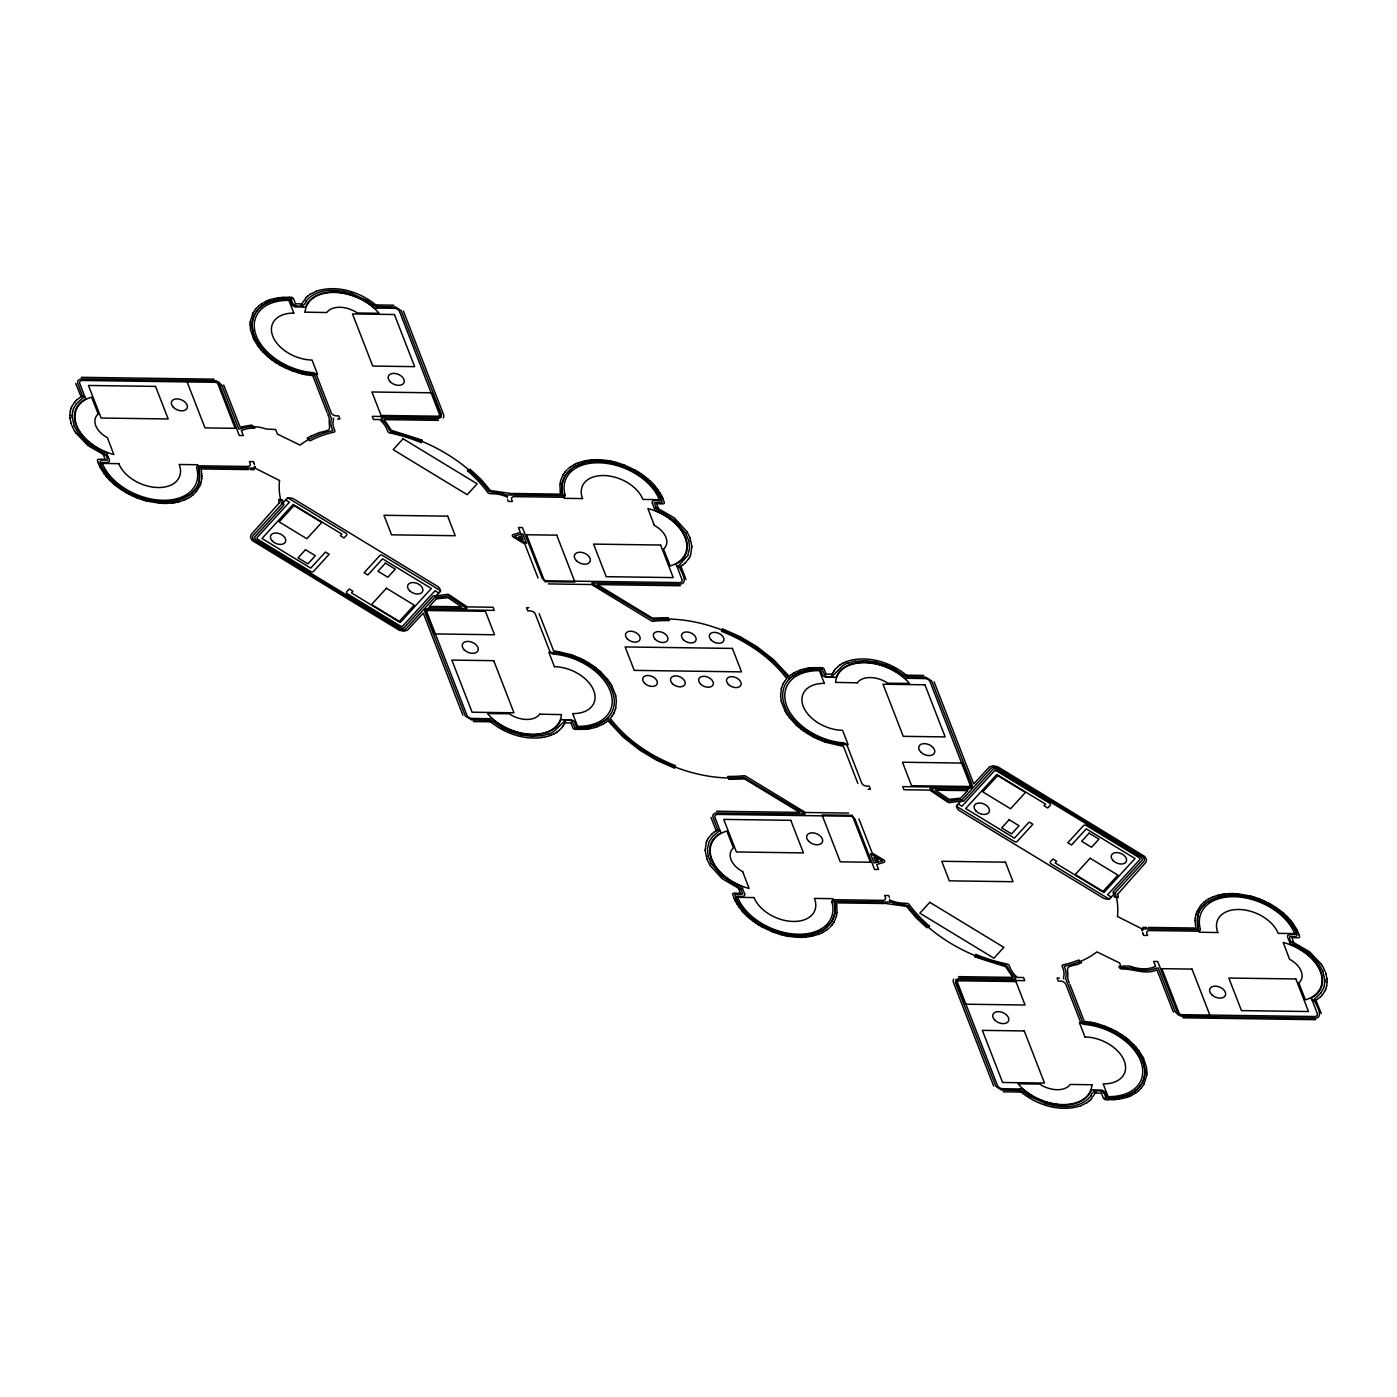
<?xml version="1.0" encoding="UTF-8"?>
<svg xmlns="http://www.w3.org/2000/svg" width="1397" height="1397" viewBox="0 0 1397 1397"><rect width="100%" height="100%" fill="white"/><g stroke="black" fill="none" stroke-linecap="round" stroke-linejoin="round"><path stroke-width="1.5" d="M72.138 415.503L72.138 417.022M1324.862 981.497L1324.862 979.978M69.85 415.258L70.339 410.91M1327.15 981.742L1326.661 986.09M201.884 476.202L201.762 478.56M250.063 324.453L250.168 322.096M561.978 486.226L562.362 495.673L506.116 494.94A31.118 20.134 22.8 0 0 491.692 492.146L488.95 491.273A119.129 77.062 22.8 0 0 390.95 431.69L389.134 429.805A31.118 20.134 22.8 0 0 381.73 419.327L381.224 418.035L437.837 418.786L441.208 417.179L441.435 414.211M835.022 910.774L834.742 901.309L890.884 902.06A31.118 20.134 22.8 0 0 905.308 904.854L908.05 905.727A119.129 77.062 22.8 0 0 1006.05 965.31L1007.866 967.195A31.118 20.134 22.8 0 0 1015.27 977.673L1015.776 978.965L959.233 978.214L955.792 979.821L955.565 982.789M1146.937 1072.547L1146.832 1074.904M1195.116 920.798L1195.238 918.44M72.138 415.503L72.609 411.574M1324.862 981.497L1324.391 985.426M443.775 416.516L443.775 415.538M507.251 497.716L507.39 496.773M559.97 484.515L560.284 491.866M561.996 486.208L562.397 482.803M835.004 910.792L834.603 914.197M837.03 912.485L836.716 905.134M889.749 899.284L889.61 900.227M953.225 980.484L953.225 981.462M201.762 478.612L201.168 482.07M250.185 322.026L252.874 313.12M559.97 484.445L560.564 481.005M837.03 912.555L836.436 915.995M1146.815 1074.974L1144.126 1083.88M1195.238 918.388L1195.832 914.93M107.15 454.322L109.403 459.962A3.72 2.392 22.8 0 1 107.028 462.442L102.016 462.372L102.4 463.42A50.956 32.952 22.8 0 0 160.76 500.213A50.956 32.952 22.8 0 0 196.767 468.257M654.564 508.857L652.364 503.182M742.418 888.248L744.653 893.888M1289.833 942.783L1287.632 937.108A3.72 2.392 22.8 0 1 1289.972 934.558L1294.984 934.628L1294.6 933.58A50.956 32.952 22.8 0 0 1236.24 896.787A50.956 32.952 22.8 0 0 1200.233 928.743M327.841 414.106L327.858 414.018A2.2 1.414 22.8 0 0 327.911 414.699L329.308 418.262C328.487 430.171 333.534 429.42 319.616 432.511M562.397 482.786L565.226 475.469M615.71 708.157L616.391 701.05M781.29 688.843L780.609 695.95M834.603 914.214L831.774 921.531M1069.142 982.982L1069.159 982.894A2.2 1.414 22.8 0 0 1069.089 982.301L1067.692 978.738C1068.67 967.265 1063.606 967.318 1077.384 964.489M70.339 410.893L71.264 407.819M1326.661 986.107L1325.736 989.181M72.609 411.556L73.447 408.78M1324.391 985.444L1323.553 988.22M201.151 482.14L200.487 484.322M560.581 480.935L562.677 475.539M615.396 709.292L615.693 708.209M781.307 688.791L781.604 687.708M836.419 916.065L834.323 921.461M1195.849 914.86L1196.513 912.678M615.379 709.344L614.139 712.575M781.622 687.656L782.861 684.425M690.659 554.749L691.882 546.681M706.341 842.251L705.118 850.319M690.659 554.766L689.839 556.722M706.341 842.234L707.161 840.278M200.068 485.423L200.47 484.375M443.6 417.249L443.478 417.598A3.667 2.375 22.8 0 1 443.268 417.965M953.4 979.751L953.522 979.402A3.667 2.375 22.8 0 1 953.732 979.035M1196.531 912.625L1196.932 911.577M73.447 408.762L76.346 403.716M1323.553 988.238L1320.654 993.284M71.282 407.802L71.911 406.352M1325.718 989.198L1325.089 990.648M687.918 555.185L689.594 548.078L688.791 540.831M709.082 841.815L707.406 848.922L708.209 856.169M200.05 485.475L196.418 491.465M1196.95 911.525L1200.582 905.535M687.708 555.639L678.663 565.75C679.693 568.998 689.891 583.736 679.815 584.173L591.822 582.968L652.975 619.657A111.795 72.312 22.8 0 1 788.816 678.663L798.787 672.655M709.292 841.361L712.924 836.139L718.39 831.652L712.749 816.547L713.203 814.451L715.491 813.002L805.178 814.032L744.025 777.343A111.795 72.312 22.8 0 1 608.184 718.337L598.213 724.345M71.928 406.335L74.53 402.249M689.821 556.739L688.791 558.608M707.179 840.261L708.209 838.392M1325.072 990.665L1322.47 994.751M613.597 713.623L614.104 712.627M782.896 684.373L783.403 683.377M563.917 724.572L565.069 722.162A2.375 1.537 22.8 0 0 563.462 719.822A2.375 1.537 22.8 0 0 560.668 720.328A43.447 28.097 22.8 0 1 492.774 719.385A2.375 1.537 22.8 0 0 489.561 718.809A2.375 1.537 22.8 0 0 489.771 721.131C504.614 733.582 524.905 740.585 544.254 737.179M833.083 672.428L831.931 674.838A2.375 1.537 22.8 0 0 833.538 677.178A2.375 1.537 22.8 0 0 836.332 676.672A43.447 28.097 22.8 0 1 904.226 677.615A2.375 1.537 22.8 0 0 907.439 678.191A2.375 1.537 22.8 0 0 907.229 675.869C892.386 663.418 872.095 656.415 852.746 659.821M252.909 313.068L255.529 309.191M562.694 475.486L563.253 474.509M613.58 713.675L612.375 715.631M783.42 683.325L784.625 681.369M833.747 922.491L834.306 921.514M1144.091 1083.932L1141.471 1087.809M563.899 724.589L563.061 725.951M833.101 672.411L833.939 671.049M563.288 474.456L564.58 472.553M565.244 475.451L573.521 467.209M688.773 558.625L685.316 562.851M708.227 838.375L711.684 834.149M831.756 921.549L823.479 929.791M833.712 922.544L832.42 924.447M563.061 725.969L561.751 727.697M833.939 671.031L835.249 669.303M256.716 311.164C250.046 319.721 251.39 331.945 256.646 340.851M195.231 489.491C201.832 483.851 197.99 472.972 199.754 467.366L255.057 468.135L279.557 480.533A119.129 77.062 22.8 0 0 281.356 503.007L281.705 504.317M612.34 715.683L610.262 718.337L611.362 719.787A109.595 70.898 22.8 0 0 675.415 765.626L675.572 765.678A4.767 3.091 22.8 0 0 674.664 768.193L656.695 760.247L640.07 750.329L623.272 737.179L607.87 720.66L606.508 721.778M784.66 681.317L786.738 678.663L785.638 677.213A109.595 70.898 22.8 0 0 721.585 631.374L721.428 631.322A4.767 3.091 22.8 0 0 722.336 628.807L740.305 636.753L756.93 646.671L773.728 659.821L789.13 676.34L790.492 675.222M1201.769 907.509C1194.976 912.922 1199.202 924.936 1197.246 929.634L1141.943 928.865L1117.443 916.467A119.129 77.062 22.8 0 0 1115.644 893.993L1115.295 892.683M1140.284 1085.836C1146.954 1077.279 1145.61 1065.055 1140.354 1056.149M306.135 301.019C304.598 308.859 290.593 307.532 291.659 298.958M1090.865 1095.981C1092.175 1088.141 1106.302 1089.328 1105.341 1098.042M306.135 301.001C314.989 289.965 330.984 288.987 343.889 291.467M1090.865 1095.999C1082.011 1107.035 1066.016 1108.013 1053.111 1105.533M256.716 311.147L258.986 308.545M195.213 489.491L190.236 494.451M564.615 472.5L565.331 471.61M831.669 925.39L832.385 924.5M1201.787 907.509L1206.764 902.549M1140.284 1085.853L1138.014 1088.455M76.364 403.716L83.139 397.726L77.481 382.603L78.18 380.228L80.764 378.971L214.003 380.717M1320.636 993.284L1313.913 999.693C1314.961 1002.959 1325.124 1017.662 1315.083 1018.116L1182.997 1016.283M74.547 402.231L76.433 400.223M1322.453 994.769L1320.567 996.777M561.734 727.715L559.01 730.474M835.266 669.285L837.99 666.526M255.564 309.139L258.986 305.733M196.383 491.5L192.961 494.905M565.366 471.557L566.955 469.829M831.634 925.443L830.045 927.171M1200.617 905.5L1204.039 902.095M1141.436 1087.861L1138.014 1091.267M306.222 297.404L301.42 304.563A2.375 1.537 22.8 0 0 303.027 306.903A2.375 1.537 22.8 0 0 305.821 306.414A43.447 28.097 22.8 0 1 373.697 307.34A2.375 1.537 22.8 0 0 376.911 307.934A2.375 1.537 22.8 0 0 376.719 305.611C360.426 292.043 337.166 284.447 316.421 291.17M1090.778 1099.596L1095.58 1092.437A2.375 1.537 22.8 0 0 1093.973 1090.097A2.375 1.537 22.8 0 0 1091.179 1090.586A43.447 28.097 22.8 0 1 1023.303 1089.66A2.375 1.537 22.8 0 0 1020.089 1089.066A2.375 1.537 22.8 0 0 1020.281 1091.389C1036.574 1104.975 1059.834 1112.536 1080.58 1105.83M306.24 297.386L307.916 295.902M1090.76 1099.614L1089.084 1101.098M259.004 308.545L262.688 305.472M1137.996 1088.455L1134.312 1091.528M76.451 400.206L81.078 396.731L75.717 383.476M685.298 562.869L683.133 564.685M711.702 834.131L713.867 832.315M1320.549 996.794L1315.922 1000.269L1321.283 1013.524M567.898 468.938L569.766 467.384M829.102 928.062L827.234 929.616M558.975 730.491L557.176 731.888M838.025 666.509L839.824 665.112M259.039 305.699L261.012 304.214M307.934 295.885L310.291 294.191M192.908 494.957L190.935 496.441M1204.092 902.043L1206.065 900.559M1089.066 1101.115L1086.709 1102.809M1137.961 1091.301L1135.988 1092.786M683.098 564.702L680.147 566.641A2.375 1.537 22.8 0 1 676.934 566.047A2.375 1.537 22.8 0 1 676.724 563.724A43.447 28.097 22.8 0 0 656.241 510.935A2.375 1.537 22.8 0 1 654.634 508.613A2.375 1.537 22.8 0 1 657.428 508.106L674.332 517.903L686.818 531.471M713.902 832.298L716.853 830.359A2.375 1.537 22.8 0 1 720.066 830.953A2.375 1.537 22.8 0 1 720.276 833.276A43.447 28.097 22.8 0 0 740.759 886.065A2.375 1.537 22.8 0 1 742.366 888.387A2.375 1.537 22.8 0 1 739.572 888.894L722.074 878.626L710.182 865.529M190.236 494.468L177.157 500.423L162.087 501.82M569.819 467.331L574.167 464.59M606.455 721.812L604.395 723.244M790.545 675.188L792.605 673.756M827.181 929.669L822.833 932.41M1206.764 902.532L1219.843 896.577L1234.913 895.18M557.159 731.906L555.692 732.866M839.841 665.094L841.308 664.134M261.064 304.162L265.57 301.56M262.706 305.472L265.919 303.533M190.883 496.476L188.735 497.838M1206.117 900.524L1208.265 899.162M1134.294 1091.528L1131.081 1093.467M1135.936 1092.838L1131.43 1095.44M310.309 294.173L316.386 291.187M1086.691 1102.827L1080.614 1105.813M573.538 467.209L584.575 462.651M603.277 723.925L604.342 723.279M792.658 673.721L793.723 673.075M823.462 929.791L812.425 934.349M555.657 732.884L554.103 733.774M841.343 664.116L842.897 663.226M81.096 396.731L81.602 396.434A2.375 1.537 22.8 0 1 84.815 397.027A2.375 1.537 22.8 0 1 85.007 399.35M1315.904 1000.269L1315.398 1000.566A2.375 1.537 22.8 0 1 1312.185 999.973A2.375 1.537 22.8 0 1 1311.993 997.65M188.682 497.873L186.377 499.096M602.107 724.572L603.225 723.96M793.775 673.04L794.893 672.428M1208.318 899.127L1210.623 897.904M554.085 733.792L551.274 735.084M842.915 663.208L845.726 661.916M265.936 303.516L270.774 301.42M574.219 464.555L575.372 463.979M602.055 724.606L597.06 726.772M794.945 672.394L799.94 670.228M821.628 933.021L822.781 932.445M1131.064 1093.484L1126.226 1095.58M311.147 436.004L307.13 438.099L310.117 440.876L311.094 440.334A116.929 75.63 22.8 0 1 332.923 432.389L333.9 432.179A2.2 1.414 22.8 0 0 334.791 430.695L333.499 427.028A28.953 18.72 22.8 0 1 333.115 421.195L333.534 419.327A2.2 1.414 22.8 0 0 333.464 418.663L333.237 418.087M311.182 436.004L319.599 432.529M265.64 301.525L266.81 301.001M186.307 499.113L183.845 500.196M575.424 463.944L577.887 462.878M821.576 933.056L819.113 934.122M1210.693 897.887L1213.155 896.804M1130.19 1095.999L1131.36 1095.475M266.879 300.966L268.102 300.46M598.195 724.345L587.421 727.348L574.988 727.82M798.805 672.655L809.579 669.652L822.152 669.198M1128.898 1096.54L1130.121 1096.034M549.318 733.722C558.084 732.045 568.771 707.808 574.813 727.785M847.682 663.278C838.34 664.762 828.927 689.559 822.187 669.215M551.256 735.101L548.218 736.184M845.744 661.899L848.782 660.816M549.3 733.722L548.218 734.124M847.7 663.278L848.782 662.877M268.172 300.442L269.411 299.971M376.649 308.056L394.722 308.318A4.401 2.846 22.8 0 1 399.42 311.182L439.514 414.472A4.401 2.846 22.8 0 1 436.999 417.232L372.248 416.358L373.453 419.484L379.862 419.571L382.045 421.877A28.953 18.72 22.8 0 1 386.218 427.761L387.772 431.429A2.2 1.414 22.8 0 0 389.833 432.948L390.985 433.192A116.894 75.595 22.8 0 1 421.353 442.692A4.767 3.091 22.8 0 1 422.313 440.177L391.317 430.293L384.227 419.624L438.483 420.357M183.775 500.213L179.776 501.54M577.956 462.861L584.837 460.818M489.718 718.722L471.749 718.407A4.401 2.846 22.8 0 1 467.052 715.561L426.958 612.253A4.401 2.846 22.8 0 1 429.473 609.511L494.241 610.384L493.019 607.258L467.192 606.892L449.642 595.122A2.2 1.414 22.8 0 0 447.232 594.371L445.521 594.651A116.929 75.63 22.8 0 1 435.602 595.698L433.996 595.786A2.2 1.414 22.8 0 0 432.913 596.222L404.274 627.515A3.667 2.375 22.8 0 1 400.031 627.463L256.227 540.063A3.667 2.375 22.8 0 1 254.953 536.745L283.556 505.435A2.2 1.414 22.8 0 0 283.766 504.474L282.561 499.812A4.767 3.091 22.8 0 1 278.719 499.375L279.278 502.815M907.282 678.278L925.251 678.593A4.401 2.846 22.8 0 1 929.948 681.439L970.042 784.747A4.401 2.846 22.8 0 1 967.527 787.489L902.759 786.616L903.981 789.742L929.808 790.108L947.358 801.878A2.2 1.414 22.8 0 0 949.768 802.629L951.479 802.349A116.929 75.63 22.8 0 1 961.398 801.302L963.004 801.214A2.2 1.414 22.8 0 0 964.087 800.778L992.726 769.485A3.667 2.375 22.8 0 1 996.969 769.537L1140.773 856.937A3.667 2.375 22.8 0 1 1142.048 860.255L1113.444 891.565A2.2 1.414 22.8 0 0 1113.234 892.526L1114.439 897.188A4.767 3.091 22.8 0 1 1118.281 897.625L1117.722 894.185M819.044 934.139L812.163 936.182M1213.225 896.787L1217.224 895.46M1020.247 1088.996L1002.278 1088.682A4.401 2.846 22.8 0 1 997.58 1085.818L957.486 982.528A4.401 2.846 22.8 0 1 960.001 979.768L1024.752 980.642L1023.547 977.516L1017.138 977.429A2.2 1.414 22.8 0 0 1016.824 977.027L1014.955 975.123A28.953 18.72 22.8 0 1 1010.782 969.239L1009.228 965.571A2.2 1.414 22.8 0 0 1007.167 964.052L1006.015 963.808A116.894 75.595 22.8 0 1 975.647 954.308A4.767 3.091 22.8 0 1 974.687 956.823L1005.683 966.707L1012.773 977.376L958.517 976.643M1127.589 1097.029L1128.828 1096.558M1077.401 964.471L1081.557 962.655A4.767 3.091 22.8 0 1 1078.973 960.001L1078.065 960.315A116.929 75.63 22.8 0 1 1064.077 964.611L1063.1 964.821A2.2 1.414 22.8 0 0 1062.209 966.305L1063.501 969.972A28.953 18.72 22.8 0 1 1063.885 975.804L1063.466 977.673A2.2 1.414 22.8 0 0 1063.536 978.337L1063.763 978.913M548.2 734.141L542.333 735.678M848.8 662.859L854.667 661.322M269.481 299.953L270.774 299.517M270.791 301.403L272.083 300.984M596.99 726.789L594.319 727.627M800.01 670.211L802.681 669.373M1124.917 1096.016L1126.209 1095.597M1126.226 1097.483L1127.519 1097.047M270.843 299.499L273.585 298.731M272.101 300.984L279.051 299.395M1124.899 1096.016L1117.949 1097.605M1126.157 1097.501L1123.415 1098.269M547.554 736.376L544.97 737.022M849.446 660.624L852.03 659.978M178.362 501.925L179.707 501.575M802.751 669.355L805.563 668.657M594.249 727.645L591.437 728.343M1217.293 895.425L1218.638 895.075M273.655 298.714L278.038 297.858M178.275 501.942L175.411 502.553M584.592 462.634L585.972 462.337M811.028 934.663L812.408 934.366M1218.725 895.058L1221.589 894.447M1123.345 1098.286L1118.962 1099.142M584.924 460.8L590.948 459.892M585.989 462.32L590.337 461.604M805.632 668.639L807.047 668.377M589.953 728.623L591.368 728.361M811.011 934.68L806.663 935.396M812.076 936.2L806.052 937.108M854.685 661.322L865.232 660.641L875.849 662.021M542.315 735.678L531.768 736.359L521.151 734.979M173.909 502.798L175.341 502.553M807.134 668.36L808.566 668.115M588.434 728.885L589.866 728.64M1221.659 894.447L1223.091 894.202M278.125 297.84L282.735 297.351M279.068 299.395L291.624 298.923M172.355 503.007L173.822 502.815M808.636 668.115L810.103 667.906M586.897 729.094L588.364 728.885M1223.178 894.185L1224.645 893.993M1117.932 1097.605L1105.376 1098.077M1118.875 1099.16L1114.265 1099.649M172.285 503.007L167.605 503.374M590.355 461.604L594.912 461.254M810.173 667.906L811.657 667.749M585.343 729.251L586.827 729.094M806.645 935.396L802.088 935.746M1224.715 893.993L1229.395 893.626M591.018 459.892L595.768 459.648M811.744 667.731L821.488 667.626M585.256 729.269L575.512 729.374M805.982 937.108L801.232 937.352M434.764 597.34L436.405 597.252A119.129 77.062 22.8 0 0 446.516 596.187L448.227 595.908L466.965 608.446L429.281 607.922M962.236 799.66L960.595 799.748A119.129 77.062 22.8 0 0 950.484 800.813L948.773 801.092L930.035 788.554L967.719 789.078M282.823 297.351L289.284 297.282M1114.177 1099.649L1107.716 1099.718M594.93 461.254L601.269 461.342M512.577 493.49L560.773 494.136L560.302 491.936M167.518 503.391L164.322 503.426M429.246 607.922L425.509 609.267L425.037 612.532L465.358 716.12L471.505 719.892L491.08 720.346L501.715 727.558M967.754 789.078L971.491 787.733L971.963 784.468L931.642 680.88L925.495 677.108L905.92 676.654L895.285 669.442M1229.482 893.609L1232.678 893.574M884.423 903.51L836.227 902.864L836.698 905.064M802.07 935.746L795.731 935.658M595.855 459.648L600.762 459.77M801.145 937.352L796.238 937.23M301.7 303.9L295.553 303.813L293.649 298.906A2.2 1.414 22.8 0 0 291.309 297.386M375.915 304.93L393.779 305.21M81.34 377.33L214.09 379.181M337.603 418.978L339.925 419.013L338.72 415.887L335.961 415.835A4.401 2.846 22.8 0 1 331.281 412.971L316.595 375.234A3.72 2.41 22.8 0 0 312.614 372.562M254.271 466.563L254.464 466.563A2.2 1.414 22.8 0 1 255.407 466.738L255.284 466.912A4.767 3.091 22.8 0 0 254.219 469.619L251.198 469.636A2.2 1.414 22.8 0 1 250.377 469.497L250.255 469.462M248.509 469.584L200.958 468.938L201.43 471.138M507.478 496.511L506.727 496.494A2.2 1.414 22.8 0 1 505.801 496.337L503.042 495.411A28.953 18.72 22.8 0 0 494.94 493.84L490.172 493.682A2.2 1.414 22.8 0 1 487.797 492.495L487.186 491.674A116.894 75.595 22.8 0 0 467.331 470.632A4.767 3.091 22.8 0 0 470.021 469.182L481.249 479.625L490.487 490.574L510.534 493.438A2.2 1.414 22.8 0 1 511.354 493.578L511.494 493.612M548.34 583.911L591.595 584.522L651.334 620.827A2.2 1.414 22.8 0 0 653.237 621.281L653.866 621.211A109.595 70.898 22.8 0 1 668.255 620.565L669.32 620.53A4.767 3.091 22.8 0 1 668.255 617.631L652.382 618.085L597.287 584.592L680.391 585.745M528.887 607.747L526.547 607.73L527.769 610.856L530.511 610.908A4.401 2.846 22.8 0 1 535.208 613.754L549.877 651.508A3.72 2.41 22.8 0 0 553.876 654.163M832.21 674.175L826.081 674.087L824.195 669.25A2.2 1.414 22.8 0 0 821.838 667.644L821.698 667.644M906.426 675.205L923.627 675.432M833.904 677.301L826.518 677.196M857.269 682.819L835.581 682.4A42.888 27.748 22.8 0 1 864.673 662.702A42.888 27.748 22.8 0 1 909.447 683.43L887.846 683.238A21.95 14.197 22.8 0 0 857.304 682.819M539.731 714.181L561.419 714.6A42.888 27.748 22.8 0 1 532.327 734.298A42.888 27.748 22.8 0 1 487.553 713.57L509.154 713.762A21.95 14.197 22.8 0 0 539.696 714.181M563.235 719.734L570.482 719.804M473.373 721.568L490.574 721.795M564.79 722.825L570.919 722.913L572.84 727.82A2.2 1.414 22.8 0 0 575.162 729.356L575.424 729.374M868.113 789.253L870.453 789.27L869.231 786.144L866.489 786.092A4.401 2.846 22.8 0 1 861.792 783.246L847.123 745.492A3.72 2.41 22.8 0 0 843.124 742.837M716.609 811.255L799.713 812.408L744.618 778.915L728.745 779.369A4.767 3.091 22.8 0 0 727.68 776.47L728.745 776.435A109.595 70.898 22.8 0 0 743.134 775.789L743.763 775.719A2.2 1.414 22.8 0 1 745.666 776.173L805.405 812.478L848.66 813.089M889.522 900.489L890.273 900.506A2.2 1.414 22.8 0 1 891.199 900.663L893.958 901.589A28.953 18.72 22.8 0 0 902.06 903.161L906.828 903.318A2.2 1.414 22.8 0 1 909.203 904.505L909.814 905.326A116.894 75.595 22.8 0 0 929.669 926.368A4.767 3.091 22.8 0 0 926.979 927.818L915.751 917.375L906.513 906.426L886.466 903.562A2.2 1.414 22.8 0 1 885.646 903.422L885.646 903.422M1148.491 927.416L1196.042 928.062L1195.57 925.862M1142.729 930.437L1142.536 930.437A2.2 1.414 22.8 0 1 1141.593 930.262L1141.716 930.088A4.767 3.091 22.8 0 0 1142.781 927.381L1145.802 927.364A2.2 1.414 22.8 0 1 1146.623 927.503L1146.745 927.538M1059.397 978.022L1057.075 977.987L1058.28 981.113L1061.039 981.165A4.401 2.846 22.8 0 1 1065.719 984.029L1080.405 1021.766A3.72 2.41 22.8 0 0 1084.386 1024.438M1315.66 1019.67L1182.91 1017.819M1021.085 1092.07L1003.221 1091.79M1095.3 1093.1L1101.447 1093.187L1103.351 1098.094A2.2 1.414 22.8 0 0 1105.691 1099.614M164.235 503.426L159.293 503.164M1232.765 893.574L1237.707 893.836M289.371 297.282L291.292 297.386M214.038 380.717L218.788 382.132L221.879 385.485M162.069 501.82L152.256 500.72M1234.931 895.18L1244.744 896.28M1182.962 1016.283L1178.212 1014.868L1175.121 1011.515M1107.629 1099.718L1105.813 1099.631M600.85 459.788L607.59 460.539M601.286 461.342L604.534 461.621M795.714 935.658L792.466 935.379M796.15 937.212L789.41 936.461M159.206 503.164L147.244 501.121M554.958 651.212L553.718 651.089L539.137 613.615M842.042 745.788L843.282 745.911L857.863 783.385M1237.794 893.836L1249.756 895.879M604.552 461.621C626.118 464.345 647.719 475.661 659.017 494.73M555.046 651.229L556.67 651.421M840.33 745.579L841.954 745.771M792.448 935.379C770.882 932.655 749.281 921.339 737.983 902.27M556.757 651.439L558.398 651.683M838.602 745.317L840.243 745.561M306.362 374.763L312.753 375.636L327.108 412.604M607.678 460.556L609.302 460.835M558.486 651.701L570.482 654.582M838.514 745.3L826.518 742.418M787.698 936.165L789.322 936.444M1090.638 1022.237L1084.247 1021.364L1069.892 984.396M304.633 374.431L306.275 374.745M609.406 460.853L611.03 461.167M152.238 500.72L143.961 498.729M1244.762 896.28L1253.039 898.271M785.97 935.833L787.594 936.147M1090.725 1022.255L1092.367 1022.569M343.906 291.467L351.765 293.492M1053.094 1105.533L1045.235 1103.508M302.87 372.562L314.482 374.99L331.456 418.646A31.118 20.134 22.8 0 0 332.137 429.019L332.783 430.66L331.788 430.87A119.129 77.062 22.8 0 0 301.036 444.368L300.058 445.102L277.427 434.083L275.646 429.525L266.024 428.966A31.153 20.152 22.8 0 0 241.611 428.53L238.782 429.019L221.879 385.502M302.905 374.047L304.546 374.413M611.135 461.185L612.759 461.534M784.241 935.466L785.865 935.815M1092.454 1022.587L1094.095 1022.953M1094.13 1024.438L1082.518 1022.01L1065.544 978.354A31.118 20.134 22.8 0 0 1064.863 967.981L1064.217 966.34L1065.213 966.13A119.129 77.062 22.8 0 0 1095.964 952.632L1096.942 951.898L1119.573 962.917L1121.354 967.475L1130.976 968.034A31.153 20.152 22.8 0 0 1155.389 968.47L1158.218 967.981L1175.121 1011.498M875.867 662.021L885.803 664.989M521.133 734.979L511.197 732.011M302.852 372.545L283.451 365.368M301.176 373.645L302.817 374.029M612.864 461.551L614.505 461.953M782.495 935.047L784.136 935.449M1094.183 1022.971L1095.824 1023.355M1094.148 1024.455L1113.549 1031.632M299.447 373.191L301.088 373.61M614.593 461.97L616.217 462.407M145.515 500.667L147.156 501.104M1249.844 895.896L1251.485 896.333M780.783 934.593L782.407 935.03M1095.912 1023.39L1097.553 1023.809M616.321 462.424L623.079 464.607M299.36 373.156L292.584 370.973M143.786 500.178L145.428 500.632M1251.572 896.368L1253.214 896.822M1097.64 1023.844L1104.416 1026.027M780.679 934.576L773.921 932.393M303.236 306.991L296.094 306.938A3.72 2.392 22.8 0 1 291.729 304.284L290.227 300.39L288.882 300.355A50.956 32.952 22.8 0 0 255.703 334.162A50.956 32.952 22.8 0 0 312.369 372.58M1093.764 1090.009L1100.993 1090.062A3.72 2.392 22.8 0 1 1105.271 1092.716L1106.773 1096.61L1108.118 1096.645A50.956 32.952 22.8 0 0 1141.297 1062.838A50.956 32.952 22.8 0 0 1084.631 1024.42M143.943 498.712L137.412 496.459M142.075 499.637L143.699 500.143M1253.301 896.857L1254.925 897.363M1253.057 898.288L1259.588 900.541M351.765 293.492L367.306 300.687M1045.235 1103.508L1029.694 1096.313M141.988 499.602L138.652 498.467M570.57 654.599L572.194 655.141M824.806 741.859L826.43 742.401M1255.012 897.398L1258.348 898.533M823.112 741.248L824.719 741.824M572.281 655.176L573.888 655.752M623.167 464.642L624.773 465.253M290.89 370.327L292.497 370.938M1258.435 898.568L1260.042 899.179M823.025 741.213L818.083 739.205M573.975 655.787L578.917 657.795M136.958 497.821L138.565 498.432M1104.503 1026.062L1106.11 1026.673M772.227 931.747L773.833 932.358M885.82 664.989L887.2 665.548M511.18 732.011L509.8 731.452M624.861 465.288L634.587 469.863M290.803 370.292L285.914 368.179M1260.129 899.214L1261.718 899.86M1259.605 900.541L1264.372 902.602M137.395 496.459L132.628 494.398M135.282 497.14L136.871 497.786M1106.197 1026.708L1111.086 1028.821M772.139 931.712L762.413 927.137M887.217 665.548L893.312 668.377M509.783 731.452L503.688 728.623M1261.805 899.895L1265.018 901.327M135.195 497.105L131.982 495.673M817.996 739.17L814.8 737.668M579.004 657.83L582.2 659.332M659.96 510.9L656.782 509.259L654.337 502.815L662.213 502.274L660.851 498.45M737.04 886.1L740.288 887.846L742.68 894.097L734.787 894.726L736.149 898.55M659.978 510.918L675.275 520.802L685.735 533.375M737.022 886.082L721.725 876.198L711.265 863.625M285.826 368.144L281.076 365.735M1265.106 901.379L1268.266 902.933M1264.407 902.619L1265.944 903.353M131.056 493.647L132.593 494.381M131.894 495.621L128.734 494.067M1111.174 1028.856L1115.924 1031.265M1296.573 945.49C1292.644 944.721 1288.523 940.495 1289.902 936.287C1306.247 940.059 1289.675 922.561 1286.235 917.951M100.427 451.51C104.653 452.279 107.447 456.19 107.412 460.259C90.788 457.343 106.905 473.775 110.765 479.049M1296.591 945.49L1299.874 947.236M100.409 451.51L97.126 449.764M1265.961 903.37L1274.867 908.521M813.194 736.848L814.713 737.616M582.287 659.384L583.806 660.152M131.039 493.63L122.133 488.479M893.329 668.377L895.267 669.442M503.671 728.623L501.733 727.558M281.915 364.565L283.416 365.368M1268.354 902.986L1269.856 903.789M813.106 736.813L808.496 734.211M583.894 660.187L588.504 662.789M127.144 493.211L128.646 494.014M1113.584 1031.632L1115.085 1032.435M634.675 469.898L636.159 470.737M1269.925 903.824L1271.41 904.662M281.897 364.547L268.172 354.908L258.131 343.313M279.522 364.861L281.007 365.682M1115.993 1031.318L1117.478 1032.139M1115.103 1032.453L1128.828 1042.092L1138.869 1053.687M125.59 492.338L127.075 493.176M760.841 926.263L762.325 927.102M1299.874 947.236L1308.919 953.365M97.126 449.764L88.081 443.635M636.229 470.789L637.696 471.645M1271.497 904.715L1275.95 907.491M279.435 364.809L276.466 362.993M1117.565 1032.191L1120.534 1034.007M125.503 492.285L121.05 489.509M759.304 925.355L760.771 926.211M958.255 804.008L961.957 806.261L994.07 771.144A2.2 1.414 22.8 0 1 996.917 771.179L1049.374 803.065A2.2 1.414 22.8 0 1 1050.23 805.283L1047.75 807.99L1044.048 805.737L1045.532 804.113L996.777 774.479L965.659 808.514L1014.414 838.148L1029.152 822.03L1032.854 824.282L1017.121 841.483A2.2 1.414 22.8 0 1 1014.274 841.448L956.264 806.174L990.7 768.525A5.867 3.789 22.8 0 1 998.279 768.629L1141.471 855.663A5.867 3.789 22.8 0 1 1143.759 861.565L1109.323 899.214L1051.312 863.957A2.2 1.414 22.8 0 1 1050.457 861.739L1052.936 859.015L1056.638 861.268L1055.154 862.909L1103.909 892.543L1135.028 858.509L1086.272 828.875L1071.534 844.975L1067.832 842.723L1083.566 825.54A2.2 1.414 22.8 0 1 1086.412 825.575L1138.869 857.461A2.2 1.414 22.8 0 1 1139.725 859.679L1107.611 894.796L1111.313 897.049M285.687 499.951L289.389 502.204L257.275 537.321A2.2 1.414 22.8 0 0 258.131 539.539L310.588 571.425A2.2 1.414 22.8 0 0 313.434 571.46L329.168 554.277L325.466 552.025L310.728 568.125L261.972 538.491L293.091 504.457L341.846 534.091L340.362 535.732L344.064 537.985L346.543 535.261A2.2 1.414 22.8 0 0 345.688 533.043L287.677 497.786L253.241 535.435A5.867 3.789 22.8 0 0 255.529 541.337L398.721 628.371A5.867 3.789 22.8 0 0 406.3 628.475L440.736 590.826L382.726 555.552A2.2 1.414 22.8 0 0 379.879 555.517L364.146 572.718L367.848 574.97L382.586 558.852L431.341 588.486L400.223 622.521L351.468 592.887L352.952 591.263L349.25 589.01L346.77 591.717A2.2 1.414 22.8 0 0 347.626 593.935L400.083 625.821A2.2 1.414 22.8 0 0 402.93 625.856L435.043 590.739L438.745 592.992M637.765 471.697L639.197 472.588M808.426 734.158L804.043 731.295M588.574 662.842L592.957 665.705M757.803 924.412L759.235 925.303M367.306 300.687L373.802 305.297M1029.694 1096.313L1023.198 1091.703M639.285 472.64L640.682 473.548M274.982 362.033L276.396 362.958M1120.604 1034.042L1122.018 1034.967M756.318 923.452L757.715 924.36M1276.02 907.544L1280.211 910.547M640.769 473.6L643.563 475.574M1274.885 908.521L1286.218 917.934M274.912 361.98L272.101 360.007M1122.088 1035.02L1124.899 1036.993M756.231 923.4L753.437 921.426M122.115 488.479L110.782 479.066M120.98 489.456L116.789 486.453M802.629 730.282L803.973 731.242M593.027 665.758L594.371 666.718M643.633 475.626L646.305 477.687M801.249 729.234L802.559 730.229M270.721 358.959L272.031 359.955M1124.969 1037.045L1126.279 1038.041M594.441 666.771L595.751 667.766M753.367 921.374L750.695 919.313M1280.281 910.617L1281.573 911.63M801.162 729.182L797.285 725.951M269.359 357.894L270.651 358.907M1126.349 1038.093L1127.641 1039.106M595.838 667.818L599.715 671.049M115.427 485.37L116.719 486.383M1308.919 953.365L1310.002 954.273M373.802 305.314L375.81 306.484L395.526 306.956L401.114 310.623L441.435 414.193M1023.198 1091.686L1021.19 1090.516L1001.474 1090.044L995.886 1086.377L955.565 982.807M88.081 443.635L86.998 442.727M1281.643 911.682L1282.883 912.712M646.374 477.757L647.632 478.787M1127.711 1039.158L1128.951 1040.206M268.049 356.794L269.289 357.842M749.368 918.213L750.626 919.243M114.117 484.288L115.357 485.318M1310.019 954.273L1317.528 962.079M86.981 442.727L79.472 434.921M1282.952 912.782L1284.157 913.83M647.684 478.839L650.146 481.039M1129.02 1040.259L1133.84 1044.781M267.98 356.741L263.16 352.219M749.316 918.161L746.854 915.961M112.843 483.17L114.048 484.218M1284.227 913.9L1286.62 916.118M796.046 724.816L797.216 725.881M599.784 671.119L600.954 672.184M112.773 483.1L110.38 480.882M650.216 481.109L652.504 483.362M795.976 724.746L789.48 717.639M601.024 672.254L607.52 679.361M746.784 915.891L744.496 913.638M1286.672 916.188L1287.772 917.305M109.228 479.695L110.328 480.812M1287.824 917.358L1289.972 919.697M652.574 483.432L653.639 484.567M1133.91 1044.851L1136.04 1047.174M263.09 352.149L260.96 349.826M743.361 912.433L744.426 913.568M109.176 479.642L107.028 477.303M1312.027 999.833L1317.371 1013.785A4.401 2.846 22.8 0 1 1314.839 1016.527L1181.967 1014.693A4.401 2.846 22.8 0 1 1177.269 1011.847L1157.711 961.503L1153.678 961.433L1155.616 966.41A2.2 1.414 22.8 0 0 1155.005 966.567L1153.992 967.038A28.953 18.72 22.8 0 1 1131.308 966.637L1130.225 966.218A2.2 1.414 22.8 0 0 1129.195 966.026L1123.328 966.026A4.767 3.091 22.8 0 1 1118.962 966.253L1119.329 967.44A2.2 1.414 22.8 0 0 1121.948 969.029C1133.561 968.627 1145.488 975.228 1156.943 969.832L1173.34 1011.987M676.777 565.907L682.103 579.86A4.401 2.846 22.8 0 1 679.588 582.601L546.698 580.768A4.401 2.846 22.8 0 1 542.019 577.904L522.443 527.56L518.427 527.507L520.348 532.484L513.293 534.562A2.2 1.414 22.8 0 0 513.467 537.216L524.783 543.904L538.072 578.061M720.223 831.093L714.897 817.14A4.401 2.846 22.8 0 1 717.412 814.399L850.302 816.232A4.401 2.846 22.8 0 1 854.981 819.096L874.557 869.44L878.573 869.493L876.652 864.516L883.707 862.438A2.2 1.414 22.8 0 0 883.533 859.784L872.217 853.096L858.928 818.939M84.973 397.167L79.629 383.215A4.401 2.846 22.8 0 1 82.161 380.473L215.033 382.307A4.401 2.846 22.8 0 1 219.731 385.153L239.289 435.497L243.322 435.567L241.384 430.59A2.2 1.414 22.8 0 0 241.995 430.433L243.008 429.962A28.953 18.72 22.8 0 1 254.918 428.233L251.792 425.072L240.127 427.133L223.66 385.013M653.691 484.619L654.704 485.772M742.296 911.228L743.309 912.381M1290.025 919.767L1291.003 920.92M1136.093 1047.244L1138.992 1050.876M654.756 485.824L657.655 489.456M742.244 911.176L739.345 907.544M260.907 349.756L258.008 346.124M105.997 476.08L106.975 477.233M1291.055 920.972L1292.924 923.4M105.945 476.028L104.077 473.6M1317.546 962.079L1318.314 963.109M79.454 434.921L78.686 433.891M789.427 717.569L786.808 713.867M607.573 679.431L610.192 683.133M1318.314 963.109L1322.802 971.02M78.686 433.891L74.198 425.98M1292.958 923.452L1296.172 928.464M1139.026 1050.946L1142.921 1057.215M657.708 489.526L660.17 493.246M739.292 907.474L736.83 903.754M257.974 346.054L254.079 339.785M104.042 473.548L100.828 468.536M1321.318 964.244L1309.565 951.811L1292.679 942.032A2.375 1.537 22.8 0 0 1289.902 942.538A2.375 1.537 22.8 0 0 1291.509 944.878A43.447 28.097 22.8 0 1 1311.993 997.65M75.682 432.756L88.028 445.66L104.321 454.968A2.375 1.537 22.8 0 0 107.098 454.462A2.375 1.537 22.8 0 0 105.491 452.122A43.447 28.097 22.8 0 1 85.007 399.35M1321.335 964.279L1322.435 965.991M75.665 432.721L74.565 431.009M1138.887 1053.705L1140.336 1056.149M786.022 712.61L786.755 713.815M610.245 683.185L610.978 684.39M258.113 343.295L256.664 340.851M1322.453 966.026L1323.099 967.161M687.184 532.082L690.031 537.95M709.816 864.918L706.969 859.05M74.547 430.975L73.901 429.839M660.222 493.316L661.602 495.813M785.271 711.317L785.97 712.54M611.03 684.46L611.729 685.683M736.778 903.684L735.398 901.187M685.735 533.375L688.791 540.814M711.265 863.625L708.209 856.186M1296.206 928.534L1296.853 929.738M785.236 711.265L781.587 702.324M659.017 494.748L660.833 498.432M737.983 902.252L736.167 898.568M611.764 685.735L615.413 694.676M100.147 467.262L100.794 468.466M1323.43 967.772L1325.072 971.282M73.57 429.228L71.928 425.718M1296.887 929.808L1297.499 931.031M1142.956 1057.285L1143.567 1058.507M661.637 495.883L662.23 497.088M734.77 899.912L735.363 901.117M253.433 338.493L254.044 339.715M99.501 465.969L100.113 467.192M1297.534 931.101L1299.088 934.89M1143.602 1058.577L1146.5 1067.483M993.634 1085.975L953.383 982.266M662.265 497.157L662.824 498.38M734.176 898.62L734.735 899.843M403.366 311.025L443.617 414.734M253.398 338.423L250.5 329.517M99.466 465.9L97.912 462.11M662.842 498.45L664.308 502.483A2.2 1.414 22.8 0 1 662.946 503.846L656.59 503.758L658.441 508.525M734.158 898.55L732.709 894.586A2.2 1.414 22.8 0 1 734.054 893.154L740.41 893.242L738.559 888.475M1322.802 971.037L1324.845 979.961M74.198 425.963L72.155 417.039M1293.709 942.469L1291.858 937.684L1298.18 937.771A2.2 1.414 22.8 0 0 1299.577 936.444L1299.105 934.96M1298.791 983.051L1305.462 999.868A42.888 27.748 22.8 0 0 1320.322 971.526A42.888 27.748 22.8 0 0 1283.179 942.451L1289.571 959.285A21.95 14.197 22.8 0 1 1298.773 983.034M1142.868 933.563L1143.567 935.379L1147.601 935.431L1146.78 933.301A4.401 2.846 22.8 0 1 1149.312 930.542L1197.858 931.205A3.72 2.41 22.8 0 0 1200.337 928.935M934.122 681.823L973.744 783.909L989.617 766.743L993.302 765.8L997.79 766.778L1144.841 856.536L1146.483 859.696L1145.889 862.333L1117.705 894.167M889.4 897.363L888.684 895.547L884.668 895.494L885.471 897.625A4.401 2.846 22.8 0 1 882.956 900.384L834.393 899.72A3.72 2.41 22.8 0 0 831.931 901.991M680.845 566.222L686.032 579.58M654.302 525.342L647.911 508.525A42.888 27.748 22.8 0 1 685.071 537.601A42.888 27.748 22.8 0 1 670.193 565.942L663.523 549.108A21.95 14.197 22.8 0 0 654.285 525.359M742.698 871.658L749.089 888.475A42.888 27.748 22.8 0 1 711.929 859.399A42.888 27.748 22.8 0 1 726.807 831.058L733.477 847.892A21.95 14.197 22.8 0 0 742.715 871.641M710.968 817.42L716.155 830.778M507.6 499.637L508.316 501.453L512.332 501.506L511.529 499.375A4.401 2.846 22.8 0 1 514.044 496.616L562.607 497.28A3.72 2.41 22.8 0 0 565.069 495.009M462.878 715.177L423.256 613.091L407.383 630.257L403.698 631.2L399.21 630.222L252.159 540.464L250.517 537.304L251.111 534.667L279.295 502.833M254.132 463.437L253.433 461.621L249.399 461.569L250.22 463.699A4.401 2.846 22.8 0 1 247.688 466.458L199.142 465.795A3.72 2.41 22.8 0 0 196.663 468.065M98.209 413.949L91.538 397.132A42.888 27.748 22.8 0 0 76.678 425.474A42.888 27.748 22.8 0 0 113.821 454.549L107.429 437.715A21.95 14.197 22.8 0 1 98.227 413.966M103.291 454.531L105.142 459.316L98.925 459.229A2.2 1.414 22.8 0 0 97.423 460.556L97.895 462.04M690.048 537.967L691.882 546.664M706.952 859.033L705.118 850.336M1325.526 972.487L1325.91 973.639M71.474 424.513L71.09 423.361M1142.833 933.458L1142.554 932.428M254.167 463.542L254.446 464.572M1325.91 973.674L1327.01 978.878M71.09 423.326L69.99 418.122M781.272 701.05L781.569 702.254M615.431 694.746L615.728 695.95M781.272 700.98L780.609 696.02M615.728 696.02L616.391 700.98M1195.553 925.792L1195.116 920.867M1146.5 1067.552L1146.937 1072.477M250.5 329.448L250.063 324.523M201.447 471.208L201.884 476.133M1327.01 978.913L1327.15 981.707M69.99 418.087L69.85 415.293M957.416 804.916A5.867 3.789 22.8 0 0 959.704 810.801L1102.897 897.834A5.867 3.789 22.8 0 0 1110.493 897.939M439.584 592.084A5.867 3.789 22.8 0 0 437.296 586.199L294.103 499.166A5.867 3.789 22.8 0 0 286.507 499.061M554.12 654.163A50.956 32.952 22.8 0 1 602.683 678.558A50.956 32.952 22.8 0 1 606.438 716.224L605.669 717.028A50.956 32.952 22.8 0 1 577.607 726.37L576.263 726.335L574.743 722.441A3.72 2.392 22.8 0 0 570.465 719.769M832.018 902.183A50.956 32.952 22.8 0 1 796.028 934.156A50.956 32.952 22.8 0 1 737.668 897.345L737.284 896.315L742.296 896.385A3.72 2.392 22.8 0 0 744.706 893.888M842.88 742.837A50.956 32.952 22.8 0 1 794.317 718.442A50.956 32.952 22.8 0 1 790.562 680.776L791.331 679.972A50.956 32.952 22.8 0 1 819.393 670.63L820.738 670.665L822.257 674.559A3.72 2.392 22.8 0 0 826.535 677.231M564.982 494.817A50.956 32.952 22.8 0 1 600.972 462.844A50.956 32.952 22.8 0 1 659.332 499.655L659.716 500.685L654.704 500.615A3.72 2.392 22.8 0 0 652.294 503.112M305.07 312.142L326.758 312.544A21.95 14.197 22.8 0 1 357.318 312.98L379.024 313.277A42.888 27.748 22.8 0 0 334.145 292.427A42.888 27.748 22.8 0 0 305.07 312.142M1091.948 1084.753L1091.93 1084.858A42.888 27.748 22.8 0 1 1062.855 1104.573A42.888 27.748 22.8 0 1 1018.064 1083.845L1039.682 1084.037A21.95 14.197 22.8 0 0 1070.224 1084.439L1091.948 1084.753M293.999 505.574L279.103 521.867L306.869 538.753L321.764 522.461L293.999 505.574M403.087 438.798L393.151 449.659L467.209 494.678L477.145 483.816L403.087 438.798M305.472 549.72L298.032 557.874L307.899 563.864L315.355 555.727L305.472 549.72M385.415 563.113L377.958 571.251L387.842 577.258L395.299 569.12L385.415 563.113M386.445 588.242L371.55 604.534L399.315 621.421L414.211 605.128L386.445 588.242M436.266 598.859L429.385 606.385L461.499 606.822L447.966 597.654L436.266 598.859M967.615 790.615L960.734 798.141L949.034 799.346L935.501 790.178L967.615 790.615M997.685 775.579L982.789 791.872L1010.555 808.758L1025.45 792.466L997.685 775.579M929.791 902.322L919.855 913.184L993.913 958.202L1003.849 947.341L929.791 902.322M1009.158 819.742L1001.701 827.88L1011.585 833.887L1019.042 825.749L1009.158 819.742M1089.101 833.136L1081.645 841.273L1091.528 847.281L1098.968 839.126L1089.101 833.136M1090.131 858.247L1075.236 874.539L1103.001 891.426L1117.897 875.133L1090.131 858.247M521.291 534.021L514.375 536.081L526.547 543.293L522.967 534.056L521.291 534.021M521.675 535.872L518.724 536.885L523.072 539.486L521.675 535.872M876.443 860.657L875.325 861.128L873.928 857.514L878.276 860.115L876.443 860.657M877.857 862.089L874.033 862.944L870.453 853.707L882.625 860.919L877.857 862.089M394.408 314.517L352.498 313.941L372.737 366.066L414.647 366.643L394.408 314.517M216.954 381.398L186.779 380.997L204.992 427.901L235.167 428.32L216.954 381.398M155.538 386.393L88.482 385.467L101.125 418.035L168.181 418.96L155.538 386.393M432.302 392.819L371.951 391.981L381.049 415.433L441.4 416.271L432.302 392.819M118.832 463.647L100.392 463.385A53.156 34.384 22.8 0 0 163.676 501.855A53.156 34.384 22.8 0 0 197.623 464.747L179.183 464.485A32.987 21.339 22.8 0 1 158.105 487.518A32.987 21.339 22.8 0 1 118.832 463.647M582.566 498.589L564.126 498.327A53.156 34.384 22.8 0 1 598.073 461.22A53.156 34.384 22.8 0 1 661.34 499.672L642.899 499.428A32.987 21.339 22.8 0 0 603.626 475.539A32.987 21.339 22.8 0 0 582.566 498.589M447.669 516.157L383.965 515.283L391.544 534.824L455.247 535.715L447.669 516.157M556.739 535.173L526.564 534.754L544.778 581.658L574.953 582.078L556.739 535.173M660.606 545.04L593.55 544.097L606.211 576.682L673.249 577.607L660.606 545.04M485.423 611.292L425.072 610.472L434.188 633.924L494.521 634.762L485.423 611.292M732.412 648.418L625.14 646.933L634.238 670.385L741.528 671.87L732.412 648.418M493.752 660.676L451.842 660.082L472.064 712.208L513.974 712.802L493.752 660.676M924.936 684.792L883.026 684.198L903.248 736.324L945.158 736.918L924.936 684.792M962.812 763.076L902.479 762.238L911.577 785.708L971.928 786.528L962.812 763.076M852.222 815.342L822.047 814.922L840.261 861.827L870.436 862.246L852.222 815.342M790.789 820.318L723.751 819.393L736.394 851.96L803.45 852.903L790.789 820.318M1005.456 862.176L941.753 861.285L949.331 880.843L1013.035 881.717L1005.456 862.176M754.101 897.572L735.66 897.328A53.156 34.384 22.8 0 0 798.927 935.78A53.156 34.384 22.8 0 0 832.874 898.673L814.434 898.411A32.987 21.339 22.8 0 1 793.374 921.461A32.987 21.339 22.8 0 1 754.101 897.572M1217.817 932.515L1199.377 932.253A53.156 34.384 22.8 0 1 1233.324 895.145A53.156 34.384 22.8 0 1 1296.608 933.615L1278.168 933.353A32.987 21.339 22.8 0 0 1238.895 909.482A32.987 21.339 22.8 0 0 1217.817 932.515M1192.008 969.099L1161.833 968.68L1180.046 1015.602L1210.221 1016.003L1192.008 969.099M1295.875 978.965L1228.819 978.04L1241.462 1010.607L1308.518 1011.533L1295.875 978.965M1015.951 981.567L955.6 980.729L964.698 1004.181L1025.049 1005.019L1015.951 981.567M1024.263 1030.934L982.353 1030.357L1002.592 1082.483L1044.502 1083.059L1024.263 1030.934M1084.963 1036.958L1079.392 1022.621A53.156 34.384 22.8 0 1 1142.676 1061.091A53.156 34.384 22.8 0 1 1108.729 1098.199L1103.176 1083.88A32.987 21.339 22.8 0 0 1124.236 1060.829A32.987 21.339 22.8 0 0 1084.963 1036.958M824.352 683.395L818.782 669.058A53.156 34.384 22.8 0 0 784.852 706.183A53.156 34.384 22.8 0 0 848.119 744.636L842.566 730.299A32.987 21.339 22.8 0 1 803.275 706.428A32.987 21.339 22.8 0 1 824.352 683.395M554.434 666.701L548.881 652.364A53.156 34.384 22.8 0 1 612.148 690.817A53.156 34.384 22.8 0 1 578.218 727.942L572.648 713.605A32.987 21.339 22.8 0 0 593.725 690.572A32.987 21.339 22.8 0 0 554.434 666.701M293.824 313.12L288.271 298.801A53.156 34.384 22.8 0 0 254.324 335.909A53.156 34.384 22.8 0 0 317.608 374.379L312.037 360.042A32.987 21.339 22.8 0 1 272.764 336.171A32.987 21.339 22.8 0 1 293.824 313.12M728.466 684.478A7.701 4.977 22.8 0 0 740.864 685.263A7.701 4.977 22.8 0 0 732.168 676.689A7.701 4.977 22.8 0 0 728.466 684.478M711.265 640.158A7.701 4.977 22.8 0 0 723.663 640.961A7.701 4.977 22.8 0 0 714.985 632.37A7.701 4.977 22.8 0 0 711.265 640.158M700.63 684.093A7.701 4.977 22.8 0 0 713.046 684.879A7.701 4.977 22.8 0 0 704.35 676.305A7.701 4.977 22.8 0 0 700.63 684.093M683.43 639.774A7.701 4.977 22.8 0 0 695.846 640.577A7.701 4.977 22.8 0 0 687.149 631.985A7.701 4.977 22.8 0 0 683.43 639.774M672.463 683.692A7.701 4.977 22.8 0 0 684.879 684.478A7.701 4.977 22.8 0 0 676.183 675.904A7.701 4.977 22.8 0 0 672.463 683.692M655.28 639.389A7.701 4.977 22.8 0 0 667.679 640.175A7.701 4.977 22.8 0 0 658.982 631.601A7.701 4.977 22.8 0 0 655.28 639.389M644.646 683.308A7.701 4.977 22.8 0 0 657.044 684.093A7.701 4.977 22.8 0 0 648.365 675.519A7.701 4.977 22.8 0 0 644.646 683.308M627.445 639.005A7.701 4.977 22.8 0 0 639.861 639.791A7.701 4.977 22.8 0 0 631.165 631.217A7.701 4.977 22.8 0 0 627.445 639.005M1211.74 994.699A8.434 5.448 22.8 0 0 1225.326 995.555A8.434 5.448 22.8 0 0 1215.809 986.16A8.434 5.448 22.8 0 0 1211.74 994.699M994.874 1020.194A8.434 5.448 22.8 0 0 1008.477 1021.067A8.434 5.448 22.8 0 0 998.96 1011.672A8.434 5.448 22.8 0 0 994.874 1020.194M808.758 841.343A8.434 5.448 22.8 0 0 822.344 842.216A8.434 5.448 22.8 0 0 812.827 832.822A8.434 5.448 22.8 0 0 808.758 841.343M920.867 752.18A8.434 5.448 22.8 0 0 934.453 753.035A8.434 5.448 22.8 0 0 924.936 743.641A8.434 5.448 22.8 0 0 920.867 752.18M173.49 407.418A8.434 5.448 22.8 0 0 187.093 408.291A8.434 5.448 22.8 0 0 177.559 398.896A8.434 5.448 22.8 0 0 173.49 407.418M390.339 381.905A8.434 5.448 22.8 0 0 403.943 382.778A8.434 5.448 22.8 0 0 394.408 373.383A8.434 5.448 22.8 0 0 390.339 381.905M576.472 560.756A8.434 5.448 22.8 0 0 590.058 561.629A8.434 5.448 22.8 0 0 580.541 552.234A8.434 5.448 22.8 0 0 576.472 560.756M464.363 649.937A8.434 5.448 22.8 0 0 477.949 650.792A8.434 5.448 22.8 0 0 468.432 641.415A8.434 5.448 22.8 0 0 464.363 649.937M976.154 811.168A8.068 5.221 22.8 0 0 989.146 812.006A8.068 5.221 22.8 0 0 980.03 803.013A8.068 5.221 22.8 0 0 976.154 811.168M1113.269 860.727A8.068 5.221 22.8 0 0 1126.279 861.565A8.068 5.221 22.8 0 0 1117.163 852.572A8.068 5.221 22.8 0 0 1113.269 860.727M409.6 590.721A8.068 5.221 22.8 0 0 422.593 591.542A8.068 5.221 22.8 0 0 413.477 582.549A8.068 5.221 22.8 0 0 409.6 590.721M272.467 541.163A8.068 5.221 22.8 0 0 285.459 541.984A8.068 5.221 22.8 0 0 276.362 533.008A8.068 5.221 22.8 0 0 272.467 541.163"/></g></svg>
